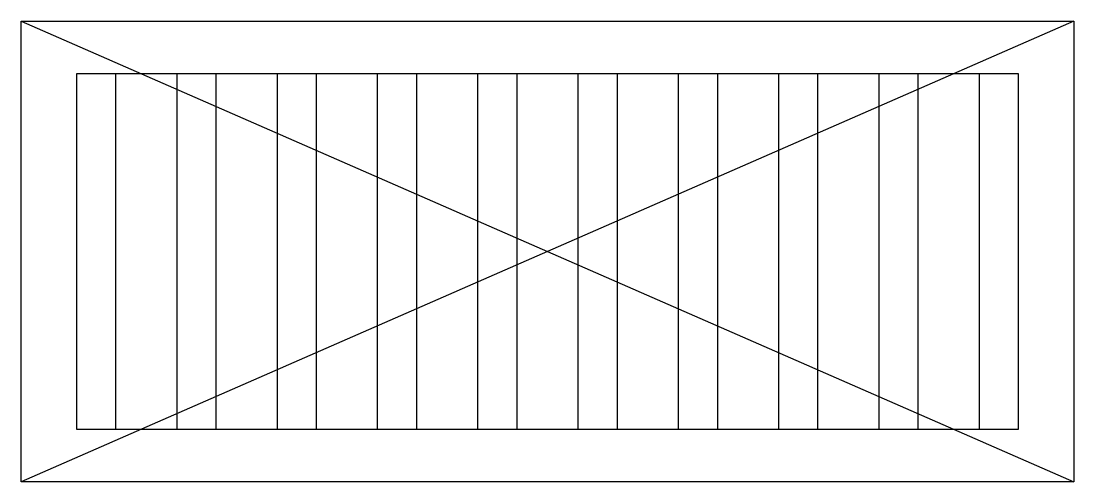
# Model space of a CAD drawing. Header units: millimetres. Extents: x -75.8 to 4.2, y -31 to 4.
import ezdxf

# ---------------------------------------------------------------- set-up
doc = ezdxf.new("R2010")
doc.units = ezdxf.units.MM

msp = doc.modelspace()

# ---------------------------------------------------------------- linework, layer by layer
for p, q in [((4.21, 4), (-75.79, -31)), ((-75.79, 4), (4.21, -31)), ((-71.58, 0), (-71.58, -27)), ((0, 0), (-71.58, 0)), ((0, -27), (0, 0)), ((-71.58, -27), (0, -27))]:
    msp.add_line(p, q)
for points in [[(-75.79, 4), (4.21, 4), (4.21, -31), (-75.79, -31)], [(-68.58, 0), (-71.58, 0), (-71.58, -27), (-68.58, -27)], [(-68.58, -27), (-68.58, 0), (-71.58, 0), (-71.58, -27)], [(-60.96, 0), (-63.96, 0), (-63.96, -27), (-60.96, -27)], [(-53.34, 0), (-56.34, 0), (-56.34, -27), (-53.34, -27)], [(-45.72, 0), (-48.72, 0), (-48.72, -27), (-45.72, -27)], [(-38.1, 0), (-41.1, 0), (-41.1, -27), (-38.1, -27)], [(-30.48, 0), (-33.48, 0), (-33.48, -27), (-30.48, -27)], [(-22.86, 0), (-25.86, 0), (-25.86, -27), (-22.86, -27)], [(-15.24, 0), (-18.24, 0), (-18.24, -27), (-15.24, -27)], [(-7.62, 0), (-10.62, 0), (-10.62, -27), (-7.62, -27)], [(0, 0), (-3, 0), (-3, -27), (0, -27)], [(-3, 0), (-3, -27), (0, -27), (0, 0)]]:
    msp.add_lwpolyline(points, close=True)

doc.saveas('drawing.dxf')
